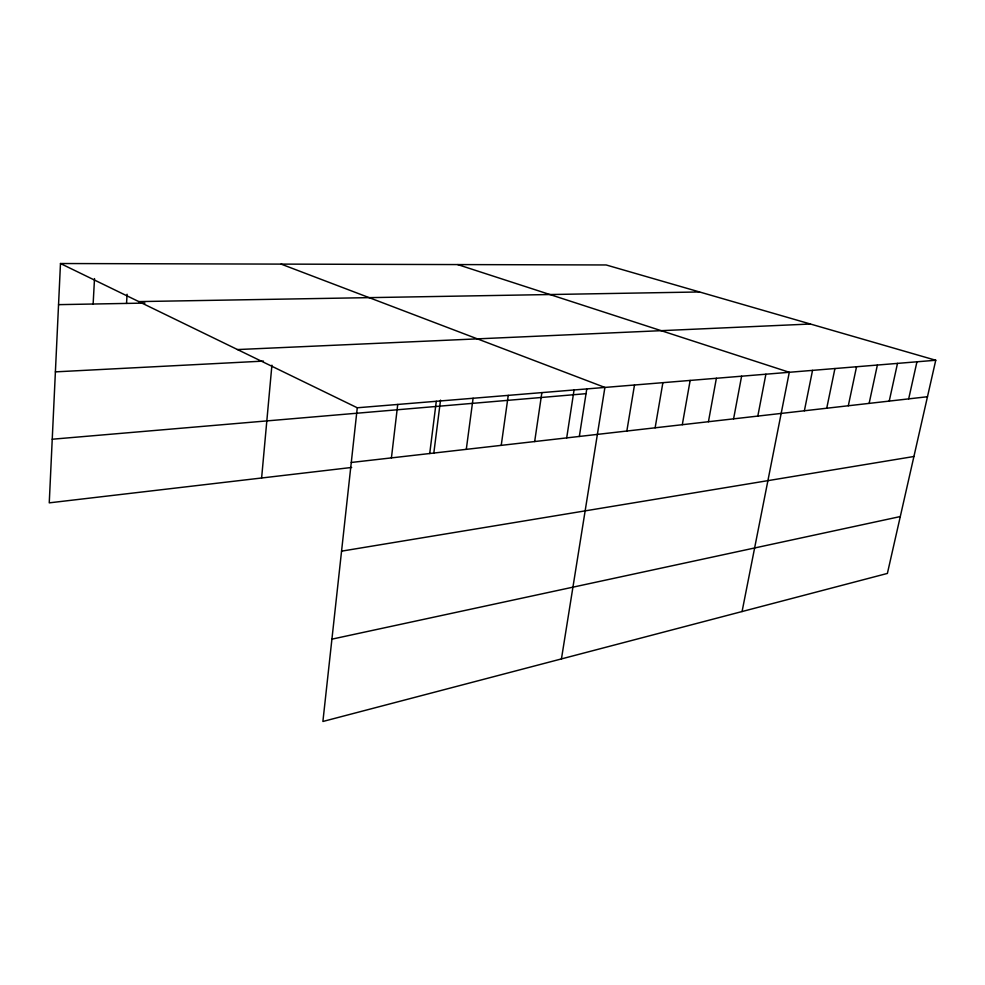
<?xml version="1.0" encoding="UTF-8"?>
<svg xmlns="http://www.w3.org/2000/svg" width="985" height="985" viewBox="0 0 985 985"><rect width="100%" height="100%" fill="white"/><g stroke="black" fill="none" stroke-linecap="round" stroke-linejoin="round"><path stroke-width="1.48" d="M60.479 263.524L357.272 407.778L322.895 721.476L887.386 573.43L935.75 360.251L606.157 264.965L60.479 263.524L49.25 502.855L351.657 467.456M93.132 304.02L94.511 278.583M126.536 303.417L127.09 294.256M261.616 477.996L271.909 365.189M391.427 457.89L397.731 404.453M429.719 453.519L436.293 401.289M433.782 453.371L440.529 400.119M466.287 449.357L473.096 398.26M501.23 445.368L508.248 395.379M534.67 441.551L541.873 392.609M566.695 437.894L574.058 389.974M579.328 436.49L586.715 389.309M561.45 658.903L604.901 387.437L281.119 264.115M626.842 431.036L634.488 385M655.124 427.81L662.88 382.673M682.297 424.707L690.153 380.432M708.437 421.728L716.378 378.277M733.591 418.859L741.606 376.208M757.822 416.089L765.887 374.214M742.074 611.537L789.293 372.281L457.693 264.583M804.376 410.782L812.539 370.372M826.735 408.233L834.935 368.538M848.307 405.771L856.531 366.765M869.127 403.394L877.376 365.053M889.233 401.104L897.495 363.391M908.675 398.888L916.949 361.803M331.908 639.154L900.29 516.559M341.561 551.157L913.92 456.498M351.276 462.47L927.476 396.733M52.242 439.224L586.026 393.668M357.272 407.778L935.75 360.251M55.394 371.862L263.463 361.101M237.483 349.564L810.396 324.016M58.558 304.648L144.98 303.084M138.799 301.595L699.522 291.966"/></g></svg>
